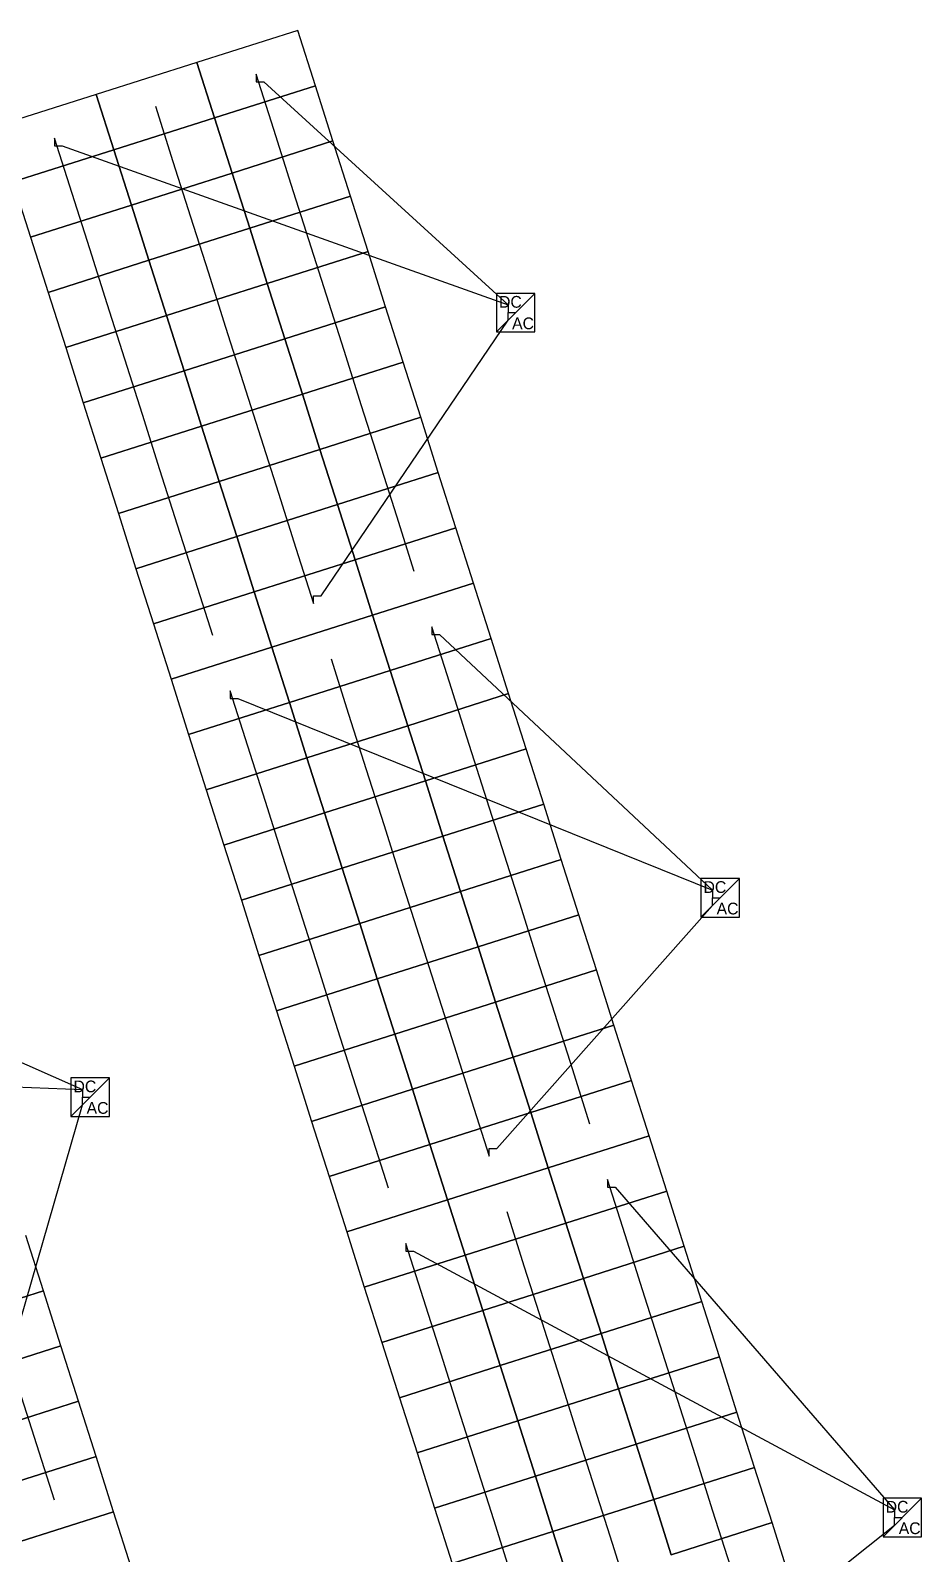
# Model space of a CAD drawing. Header units: feet. Extents: x -377 to 137, y -216 to 143.
# Drawn here: x -271.1 to -214, y -128.2 to -30.6 of the extents above; entities that cross this region are included whole.
import ezdxf

# ---------------------------------------------------------------- set-up
doc = ezdxf.new("R2010")
doc.units = ezdxf.units.FT
for name, color, linetype in [('Connections', 7, 'CONTINUOUS'), ('Inverters', 7, 'CONTINUOUS'), ('Modules', 7, 'CONTINUOUS'), ('Strings', 7, 'CONTINUOUS')]:
    doc.layers.add(name, color=color, linetype=linetype)

msp = doc.modelspace()

# ---------------------------------------------------------------- linework, layer by layer
at = {"layer": 'Connections', "color": 91}
for p, q in [((-256.624, -33.386), (-256.624, -33.878)), ((-256.624, -33.878), (-256.131, -33.878)), ((-256.131, -33.878), (-240.482, -48.181)), ((-269.544, -37.492), (-269.544, -37.984)), ((-269.544, -37.984), (-269.052, -37.984)), ((-269.052, -37.984), (-240.482, -48.181)), ((-240.482, -48.181), (-240.482, -48.673)), ((-240.482, -48.181), (-240.482, -48.673)), ((-240.482, -48.673), (-239.99, -48.673)), ((-240.482, -49.165), (-240.482, -48.673)), ((-240.482, -48.673), (-239.99, -48.673)), ((-240.482, -48.673), (-239.99, -48.673)), ((-252.458, -66.83), (-240.482, -49.165)), ((-252.95, -67.322), (-252.95, -66.83)), ((-252.95, -66.83), (-252.458, -66.83)), ((-245.364, -68.811), (-245.364, -69.304)), ((-245.364, -69.304), (-244.872, -69.304)), ((-244.872, -69.304), (-227.376, -85.693)), ((-258.285, -72.918), (-258.285, -73.41)), ((-258.285, -73.41), (-257.793, -73.41)), ((-257.793, -73.41), (-227.376, -85.693)), ((-227.376, -85.693), (-227.376, -86.185)), ((-227.376, -85.693), (-227.376, -86.185)), ((-241.199, -102.256), (-227.376, -86.677)), ((-227.376, -86.185), (-226.884, -86.185)), ((-227.376, -86.677), (-227.376, -86.185)), ((-227.376, -86.185), (-226.884, -86.185)), ((-227.376, -86.185), (-226.884, -86.185)), ((-279.196, -93.405), (-267.757, -98.472)), ((-292.116, -97.511), (-267.757, -98.472)), ((-267.757, -98.472), (-267.757, -98.964)), ((-267.757, -98.472), (-267.757, -98.964)), ((-275.523, -126.357), (-267.757, -99.456)), ((-267.757, -98.964), (-267.265, -98.964)), ((-267.757, -99.456), (-267.757, -98.964)), ((-267.757, -98.964), (-267.265, -98.964)), ((-267.757, -98.964), (-267.265, -98.964)), ((-241.691, -102.748), (-241.691, -102.256)), ((-241.691, -102.256), (-241.199, -102.256)), ((-234.105, -104.237), (-234.105, -104.729)), ((-234.105, -104.729), (-233.613, -104.729)), ((-233.613, -104.729), (-215.7, -125.414)), ((-247.025, -108.344), (-247.025, -108.836)), ((-247.025, -108.836), (-246.533, -108.836)), ((-246.533, -108.836), (-215.7, -125.414)), ((-215.7, -125.414), (-215.7, -125.906)), ((-215.7, -125.414), (-215.7, -125.906)), ((-215.7, -125.906), (-215.208, -125.906)), ((-215.7, -126.399), (-215.7, -125.906)), ((-215.7, -125.906), (-215.208, -125.906)), ((-215.7, -125.906), (-215.208, -125.906)), ((-229.94, -137.681), (-215.7, -126.399))]:
    msp.add_line(p, q, dxfattribs=at)
at = {"layer": 'Inverters'}
for p, q in [((-238.76, -47.443), (-241.221, -47.443)), ((-241.221, -47.443), (-241.221, -49.903)), ((-241.221, -49.903), (-238.76, -47.443)), ((-238.76, -49.903), (-238.76, -47.443)), ((-241.221, -49.903), (-238.76, -49.903)), ((-225.654, -84.955), (-228.114, -84.955)), ((-228.114, -84.955), (-228.114, -87.415)), ((-228.114, -87.415), (-225.654, -84.955)), ((-225.654, -87.415), (-225.654, -84.955)), ((-228.114, -87.415), (-225.654, -87.415)), ((-266.034, -97.734), (-268.495, -97.734)), ((-268.495, -97.734), (-268.495, -100.194)), ((-268.495, -100.194), (-266.034, -97.734)), ((-266.034, -100.194), (-266.034, -97.734)), ((-268.495, -100.194), (-266.034, -100.194)), ((-213.977, -124.676), (-216.438, -124.676)), ((-216.438, -124.676), (-216.438, -127.137)), ((-216.438, -127.137), (-213.977, -124.676)), ((-213.977, -127.137), (-213.977, -124.676)), ((-216.438, -127.137), (-213.977, -127.137))]:
    msp.add_line(p, q, dxfattribs=at)
at = {"layer": 'Modules', "color": 254}
for p, q in [((-253.956, -30.588), (-260.417, -32.641)), ((-252.83, -34.13), (-253.956, -30.588)), ((-260.417, -32.641), (-266.877, -34.694)), ((-260.417, -32.641), (-259.291, -36.184)), ((-259.291, -36.184), (-260.417, -32.641)), ((-259.291, -36.184), (-252.83, -34.13)), ((-252.83, -34.13), (-259.291, -36.184)), ((-251.705, -37.673), (-252.83, -34.13)), ((-266.877, -34.694), (-273.337, -36.747)), ((-266.877, -34.694), (-265.751, -38.237)), ((-265.751, -38.237), (-266.877, -34.694)), ((-265.751, -38.237), (-259.291, -36.184)), ((-259.291, -36.184), (-265.751, -38.237)), ((-259.291, -36.184), (-258.165, -39.726)), ((-258.165, -39.726), (-259.291, -36.184)), ((-258.165, -39.726), (-251.705, -37.673)), ((-251.705, -37.673), (-258.165, -39.726)), ((-250.579, -41.216), (-251.705, -37.673)), ((-272.211, -40.29), (-265.751, -38.237)), ((-265.751, -38.237), (-272.211, -40.29)), ((-265.751, -38.237), (-264.625, -41.779)), ((-264.625, -41.779), (-265.751, -38.237)), ((-264.625, -41.779), (-258.165, -39.726)), ((-258.165, -39.726), (-264.625, -41.779)), ((-258.165, -39.726), (-257.039, -43.269)), ((-257.039, -43.269), (-258.165, -39.726)), ((-272.211, -40.29), (-271.085, -43.833)), ((-271.085, -43.833), (-264.625, -41.779)), ((-264.625, -41.779), (-271.085, -43.833)), ((-264.625, -41.779), (-263.499, -45.322)), ((-263.499, -45.322), (-264.625, -41.779)), ((-257.039, -43.269), (-250.579, -41.216)), ((-250.579, -41.216), (-257.039, -43.269)), ((-249.453, -44.758), (-250.579, -41.216)), ((-271.085, -43.833), (-269.959, -47.375)), ((-263.499, -45.322), (-257.039, -43.269)), ((-257.039, -43.269), (-263.499, -45.322)), ((-257.039, -43.269), (-255.913, -46.811)), ((-255.913, -46.811), (-257.039, -43.269)), ((-255.913, -46.811), (-249.453, -44.758)), ((-249.453, -44.758), (-255.913, -46.811)), ((-248.327, -48.301), (-249.453, -44.758)), ((-269.959, -47.375), (-263.499, -45.322)), ((-263.499, -45.322), (-269.959, -47.375)), ((-263.499, -45.322), (-262.373, -48.865)), ((-262.373, -48.865), (-263.499, -45.322)), ((-262.373, -48.865), (-255.913, -46.811)), ((-255.913, -46.811), (-262.373, -48.865)), ((-255.913, -46.811), (-254.787, -50.354)), ((-254.787, -50.354), (-255.913, -46.811)), ((-269.959, -47.375), (-268.833, -50.918)), ((-254.787, -50.354), (-248.327, -48.301)), ((-248.327, -48.301), (-254.787, -50.354)), ((-247.201, -51.843), (-248.327, -48.301)), ((-268.833, -50.918), (-262.373, -48.865)), ((-262.373, -48.865), (-268.833, -50.918)), ((-262.373, -48.865), (-261.247, -52.407)), ((-261.247, -52.407), (-262.373, -48.865)), ((-261.247, -52.407), (-254.787, -50.354)), ((-254.787, -50.354), (-261.247, -52.407)), ((-254.787, -50.354), (-253.661, -53.896)), ((-253.661, -53.896), (-254.787, -50.354)), ((-268.833, -50.918), (-267.707, -54.46)), ((-267.707, -54.46), (-261.247, -52.407)), ((-261.247, -52.407), (-267.707, -54.46)), ((-261.247, -52.407), (-260.121, -55.95)), ((-260.121, -55.95), (-261.247, -52.407)), ((-253.661, -53.896), (-247.201, -51.843)), ((-247.201, -51.843), (-253.661, -53.896)), ((-246.075, -55.386), (-247.201, -51.843)), ((-267.707, -54.46), (-266.581, -58.003)), ((-260.121, -55.95), (-253.661, -53.896)), ((-253.661, -53.896), (-260.121, -55.95)), ((-253.661, -53.896), (-252.535, -57.439)), ((-252.535, -57.439), (-253.661, -53.896)), ((-252.535, -57.439), (-246.075, -55.386)), ((-246.075, -55.386), (-252.535, -57.439)), ((-244.949, -58.928), (-246.075, -55.386)), ((-266.581, -58.003), (-260.121, -55.95)), ((-260.121, -55.95), (-266.581, -58.003)), ((-260.121, -55.95), (-258.995, -59.492)), ((-258.995, -59.492), (-260.121, -55.95)), ((-258.995, -59.492), (-252.535, -57.439)), ((-252.535, -57.439), (-258.995, -59.492)), ((-252.535, -57.439), (-251.409, -60.982)), ((-251.409, -60.982), (-252.535, -57.439)), ((-266.581, -58.003), (-265.456, -61.545)), ((-265.456, -61.545), (-258.995, -59.492)), ((-258.995, -59.492), (-265.456, -61.545)), ((-258.995, -59.492), (-257.869, -63.035)), ((-257.869, -63.035), (-258.995, -59.492)), ((-251.409, -60.982), (-244.949, -58.928)), ((-244.949, -58.928), (-251.409, -60.982)), ((-243.823, -62.471), (-244.949, -58.928)), ((-257.869, -63.035), (-251.409, -60.982)), ((-251.409, -60.982), (-257.869, -63.035)), ((-251.409, -60.982), (-250.283, -64.524)), ((-250.283, -64.524), (-251.409, -60.982)), ((-265.456, -61.545), (-264.33, -65.088)), ((-250.283, -64.524), (-243.823, -62.471)), ((-243.823, -62.471), (-250.283, -64.524)), ((-242.697, -66.014), (-243.823, -62.471)), ((-264.33, -65.088), (-257.869, -63.035)), ((-257.869, -63.035), (-264.33, -65.088)), ((-257.869, -63.035), (-256.743, -66.577)), ((-256.743, -66.577), (-257.869, -63.035)), ((-264.33, -65.088), (-263.204, -68.631)), ((-256.743, -66.577), (-250.283, -64.524)), ((-250.283, -64.524), (-256.743, -66.577)), ((-250.283, -64.524), (-249.157, -68.067)), ((-249.157, -68.067), (-250.283, -64.524)), ((-249.157, -68.067), (-242.697, -66.014)), ((-242.697, -66.014), (-249.157, -68.067)), ((-241.571, -69.556), (-242.697, -66.014)), ((-263.204, -68.631), (-256.743, -66.577)), ((-256.743, -66.577), (-263.204, -68.631)), ((-256.743, -66.577), (-255.618, -70.12)), ((-255.618, -70.12), (-256.743, -66.577)), ((-255.618, -70.12), (-249.157, -68.067)), ((-249.157, -68.067), (-255.618, -70.12)), ((-249.157, -68.067), (-248.031, -71.609)), ((-248.031, -71.609), (-249.157, -68.067)), ((-263.204, -68.631), (-262.078, -72.173)), ((-262.078, -72.173), (-255.618, -70.12)), ((-255.618, -70.12), (-262.078, -72.173)), ((-255.618, -70.12), (-254.492, -73.663)), ((-254.492, -73.663), (-255.618, -70.12)), ((-248.031, -71.609), (-241.571, -69.556)), ((-241.571, -69.556), (-248.031, -71.609)), ((-240.445, -73.099), (-241.571, -69.556)), ((-262.078, -72.173), (-260.952, -75.716)), ((-254.492, -73.663), (-248.031, -71.609)), ((-248.031, -71.609), (-254.492, -73.663)), ((-248.031, -71.609), (-246.906, -75.152)), ((-246.906, -75.152), (-248.031, -71.609)), ((-246.906, -75.152), (-240.445, -73.099)), ((-240.445, -73.099), (-246.906, -75.152)), ((-239.319, -76.641), (-240.445, -73.099)), ((-260.952, -75.716), (-254.492, -73.663)), ((-254.492, -73.663), (-260.952, -75.716)), ((-254.492, -73.663), (-253.366, -77.205)), ((-253.366, -77.205), (-254.492, -73.663)), ((-253.366, -77.205), (-246.906, -75.152)), ((-246.906, -75.152), (-253.366, -77.205)), ((-246.906, -75.152), (-245.78, -78.694)), ((-245.78, -78.694), (-246.906, -75.152)), ((-260.952, -75.716), (-259.826, -79.258)), ((-245.78, -78.694), (-239.319, -76.641)), ((-239.319, -76.641), (-245.78, -78.694)), ((-238.193, -80.184), (-239.319, -76.641)), ((-259.826, -79.258), (-253.366, -77.205)), ((-253.366, -77.205), (-259.826, -79.258)), ((-253.366, -77.205), (-252.24, -80.748)), ((-252.24, -80.748), (-253.366, -77.205)), ((-252.24, -80.748), (-245.78, -78.694)), ((-245.78, -78.694), (-252.24, -80.748)), ((-245.78, -78.694), (-244.654, -82.237)), ((-244.654, -82.237), (-245.78, -78.694)), ((-259.826, -79.258), (-258.7, -82.801)), ((-258.7, -82.801), (-252.24, -80.748)), ((-252.24, -80.748), (-258.7, -82.801)), ((-252.24, -80.748), (-251.114, -84.29)), ((-251.114, -84.29), (-252.24, -80.748)), ((-244.654, -82.237), (-238.193, -80.184)), ((-238.193, -80.184), (-244.654, -82.237)), ((-237.068, -83.726), (-238.193, -80.184)), ((-258.7, -82.801), (-257.574, -86.343)), ((-251.114, -84.29), (-244.654, -82.237)), ((-244.654, -82.237), (-251.114, -84.29)), ((-244.654, -82.237), (-243.528, -85.78)), ((-243.528, -85.78), (-244.654, -82.237)), ((-243.528, -85.78), (-237.068, -83.726)), ((-237.068, -83.726), (-243.528, -85.78)), ((-235.942, -87.269), (-237.068, -83.726)), ((-257.574, -86.343), (-251.114, -84.29)), ((-251.114, -84.29), (-257.574, -86.343)), ((-251.114, -84.29), (-249.988, -87.833)), ((-249.988, -87.833), (-251.114, -84.29)), ((-249.988, -87.833), (-243.528, -85.78)), ((-243.528, -85.78), (-249.988, -87.833)), ((-243.528, -85.78), (-242.402, -89.322)), ((-242.402, -89.322), (-243.528, -85.78)), ((-257.574, -86.343), (-256.448, -89.886)), ((-256.448, -89.886), (-249.988, -87.833)), ((-249.988, -87.833), (-256.448, -89.886)), ((-249.988, -87.833), (-248.862, -91.375)), ((-248.862, -91.375), (-249.988, -87.833)), ((-242.402, -89.322), (-235.942, -87.269)), ((-235.942, -87.269), (-242.402, -89.322)), ((-234.816, -90.812), (-235.942, -87.269)), ((-248.862, -91.375), (-242.402, -89.322)), ((-242.402, -89.322), (-248.862, -91.375)), ((-242.402, -89.322), (-241.276, -92.865)), ((-241.276, -92.865), (-242.402, -89.322)), ((-256.448, -89.886), (-255.322, -93.429)), ((-255.322, -93.429), (-248.862, -91.375)), ((-248.862, -91.375), (-255.322, -93.429)), ((-248.862, -91.375), (-247.736, -94.918)), ((-247.736, -94.918), (-248.862, -91.375)), ((-241.276, -92.865), (-234.816, -90.812)), ((-234.816, -90.812), (-241.276, -92.865)), ((-233.69, -94.354), (-234.816, -90.812)), ((-255.322, -93.429), (-254.196, -96.971)), ((-247.736, -94.918), (-241.276, -92.865)), ((-241.276, -92.865), (-247.736, -94.918)), ((-241.276, -92.865), (-240.15, -96.407)), ((-240.15, -96.407), (-241.276, -92.865)), ((-240.15, -96.407), (-233.69, -94.354)), ((-233.69, -94.354), (-240.15, -96.407)), ((-232.564, -97.897), (-233.69, -94.354)), ((-254.196, -96.971), (-247.736, -94.918)), ((-247.736, -94.918), (-254.196, -96.971)), ((-247.736, -94.918), (-246.61, -98.461)), ((-246.61, -98.461), (-247.736, -94.918)), ((-246.61, -98.461), (-240.15, -96.407)), ((-240.15, -96.407), (-246.61, -98.461)), ((-240.15, -96.407), (-239.024, -99.95)), ((-239.024, -99.95), (-240.15, -96.407)), ((-254.196, -96.971), (-253.07, -100.514)), ((-253.07, -100.514), (-246.61, -98.461)), ((-246.61, -98.461), (-253.07, -100.514)), ((-246.61, -98.461), (-245.484, -102.003)), ((-245.484, -102.003), (-246.61, -98.461)), ((-239.024, -99.95), (-232.564, -97.897)), ((-232.564, -97.897), (-239.024, -99.95)), ((-231.438, -101.439), (-232.564, -97.897)), ((-253.07, -100.514), (-251.944, -104.056)), ((-245.484, -102.003), (-239.024, -99.95)), ((-239.024, -99.95), (-245.484, -102.003)), ((-239.024, -99.95), (-237.898, -103.492)), ((-237.898, -103.492), (-239.024, -99.95)), ((-237.898, -103.492), (-231.438, -101.439)), ((-231.438, -101.439), (-237.898, -103.492)), ((-230.312, -104.982), (-231.438, -101.439)), ((-251.944, -104.056), (-245.484, -102.003)), ((-245.484, -102.003), (-251.944, -104.056)), ((-245.484, -102.003), (-244.358, -105.546)), ((-244.358, -105.546), (-245.484, -102.003)), ((-251.944, -104.056), (-250.819, -107.599)), ((-244.358, -105.546), (-237.898, -103.492)), ((-237.898, -103.492), (-244.358, -105.546)), ((-237.898, -103.492), (-236.772, -107.035)), ((-236.772, -107.035), (-237.898, -103.492)), ((-236.772, -107.035), (-230.312, -104.982)), ((-230.312, -104.982), (-236.772, -107.035)), ((-229.186, -108.524), (-230.312, -104.982)), ((-250.819, -107.599), (-244.358, -105.546)), ((-244.358, -105.546), (-250.819, -107.599)), ((-244.358, -105.546), (-243.232, -109.088)), ((-243.232, -109.088), (-244.358, -105.546)), ((-243.232, -109.088), (-236.772, -107.035)), ((-236.772, -107.035), (-243.232, -109.088)), ((-236.772, -107.035), (-235.646, -110.578)), ((-235.646, -110.578), (-236.772, -107.035)), ((-270.265, -111.37), (-271.391, -107.827)), ((-250.819, -107.599), (-249.693, -111.141)), ((-249.693, -111.141), (-243.232, -109.088)), ((-243.232, -109.088), (-249.693, -111.141)), ((-243.232, -109.088), (-242.106, -112.631)), ((-242.106, -112.631), (-243.232, -109.088)), ((-235.646, -110.578), (-229.186, -108.524)), ((-229.186, -108.524), (-235.646, -110.578)), ((-228.06, -112.067), (-229.186, -108.524)), ((-249.693, -111.141), (-248.567, -114.684)), ((-242.106, -112.631), (-235.646, -110.578)), ((-235.646, -110.578), (-242.106, -112.631)), ((-235.646, -110.578), (-234.52, -114.12)), ((-234.52, -114.12), (-235.646, -110.578)), ((-276.725, -113.423), (-270.265, -111.37)), ((-270.265, -111.37), (-276.725, -113.423)), ((-269.139, -114.912), (-270.265, -111.37)), ((-234.52, -114.12), (-228.06, -112.067)), ((-228.06, -112.067), (-234.52, -114.12)), ((-226.934, -115.61), (-228.06, -112.067)), ((-248.567, -114.684), (-242.106, -112.631)), ((-242.106, -112.631), (-248.567, -114.684)), ((-242.106, -112.631), (-240.981, -116.173)), ((-240.981, -116.173), (-242.106, -112.631)), ((-240.981, -116.173), (-234.52, -114.12)), ((-234.52, -114.12), (-240.981, -116.173)), ((-234.52, -114.12), (-233.394, -117.663)), ((-233.394, -117.663), (-234.52, -114.12)), ((-275.599, -116.966), (-269.139, -114.912)), ((-269.139, -114.912), (-275.599, -116.966)), ((-268.013, -118.455), (-269.139, -114.912)), ((-248.567, -114.684), (-247.441, -118.227)), ((-247.441, -118.227), (-240.981, -116.173)), ((-240.981, -116.173), (-247.441, -118.227)), ((-240.981, -116.173), (-239.855, -119.716)), ((-239.855, -119.716), (-240.981, -116.173)), ((-233.394, -117.663), (-226.934, -115.61)), ((-226.934, -115.61), (-233.394, -117.663)), ((-225.808, -119.152), (-226.934, -115.61)), ((-239.855, -119.716), (-233.394, -117.663)), ((-233.394, -117.663), (-239.855, -119.716)), ((-233.394, -117.663), (-232.269, -121.205)), ((-232.269, -121.205), (-233.394, -117.663)), ((-274.473, -120.508), (-268.013, -118.455)), ((-268.013, -118.455), (-274.473, -120.508)), ((-266.887, -121.998), (-268.013, -118.455)), ((-247.441, -118.227), (-246.315, -121.769)), ((-246.315, -121.769), (-239.855, -119.716)), ((-239.855, -119.716), (-246.315, -121.769)), ((-239.855, -119.716), (-238.729, -123.259)), ((-238.729, -123.259), (-239.855, -119.716)), ((-232.269, -121.205), (-225.808, -119.152)), ((-225.808, -119.152), (-232.269, -121.205)), ((-224.682, -122.695), (-225.808, -119.152)), ((-273.348, -124.051), (-266.887, -121.998)), ((-266.887, -121.998), (-273.348, -124.051)), ((-265.761, -125.54), (-266.887, -121.998)), ((-246.315, -121.769), (-245.189, -125.312)), ((-238.729, -123.259), (-232.269, -121.205)), ((-232.269, -121.205), (-238.729, -123.259)), ((-232.269, -121.205), (-231.143, -124.748)), ((-231.143, -124.748), (-232.269, -121.205)), ((-231.143, -124.748), (-224.682, -122.695)), ((-224.682, -122.695), (-231.143, -124.748)), ((-223.556, -126.237), (-224.682, -122.695)), ((-245.189, -125.312), (-238.729, -123.259)), ((-238.729, -123.259), (-245.189, -125.312)), ((-238.729, -123.259), (-237.603, -126.801)), ((-237.603, -126.801), (-238.729, -123.259)), ((-237.603, -126.801), (-231.143, -124.748)), ((-231.143, -124.748), (-237.603, -126.801)), ((-231.143, -124.748), (-230.017, -128.29)), ((-230.017, -128.29), (-231.143, -124.748)), ((-272.222, -127.593), (-265.761, -125.54)), ((-265.761, -125.54), (-272.222, -127.593)), ((-264.636, -129.083), (-265.761, -125.54)), ((-245.189, -125.312), (-244.063, -128.854)), ((-244.063, -128.854), (-237.603, -126.801)), ((-237.603, -126.801), (-244.063, -128.854)), ((-237.603, -126.801), (-236.477, -130.344)), ((-236.477, -130.344), (-237.603, -126.801)), ((-230.017, -128.29), (-223.556, -126.237)), ((-223.556, -126.237), (-230.017, -128.29)), ((-222.431, -129.78), (-223.556, -126.237))]:
    msp.add_line(p, q, dxfattribs=at)
at = {"layer": 'Strings', "color": 11}
for p, q in [((-255.498, -36.928), (-256.624, -33.386)), ((-263.084, -35.439), (-261.958, -38.982)), ((-254.372, -40.471), (-255.498, -36.928)), ((-268.418, -41.035), (-269.544, -37.492)), ((-261.958, -38.982), (-260.832, -42.524)), ((-253.246, -44.013), (-254.372, -40.471)), ((-267.292, -44.577), (-268.418, -41.035)), ((-260.832, -42.524), (-259.706, -46.067)), ((-266.166, -48.12), (-267.292, -44.577)), ((-252.12, -47.556), (-253.246, -44.013)), ((-259.706, -46.067), (-258.58, -49.609)), ((-250.994, -51.099), (-252.12, -47.556)), ((-265.04, -51.662), (-266.166, -48.12)), ((-258.58, -49.609), (-257.454, -53.152)), ((-263.914, -55.205), (-265.04, -51.662)), ((-249.868, -54.641), (-250.994, -51.099)), ((-257.454, -53.152), (-256.328, -56.694)), ((-248.742, -58.184), (-249.868, -54.641)), ((-262.788, -58.748), (-263.914, -55.205)), ((-256.328, -56.694), (-255.202, -60.237)), ((-247.616, -61.726), (-248.742, -58.184)), ((-261.662, -62.29), (-262.788, -58.748)), ((-255.202, -60.237), (-254.076, -63.78)), ((-260.537, -65.833), (-261.662, -62.29)), ((-246.49, -65.269), (-247.616, -61.726)), ((-254.076, -63.78), (-252.95, -67.322)), ((-259.411, -69.375), (-260.537, -65.833)), ((-244.238, -72.354), (-245.364, -68.811)), ((-251.824, -70.865), (-250.699, -74.407)), ((-257.159, -76.46), (-258.285, -72.918)), ((-243.112, -75.897), (-244.238, -72.354)), ((-250.699, -74.407), (-249.573, -77.95)), ((-241.987, -79.439), (-243.112, -75.897)), ((-256.033, -80.003), (-257.159, -76.46)), ((-249.573, -77.95), (-248.447, -81.492)), ((-254.907, -83.546), (-256.033, -80.003)), ((-240.861, -82.982), (-241.987, -79.439)), ((-248.447, -81.492), (-247.321, -85.035)), ((-239.735, -86.524), (-240.861, -82.982)), ((-253.781, -87.088), (-254.907, -83.546)), ((-247.321, -85.035), (-246.195, -88.577)), ((-238.609, -90.067), (-239.735, -86.524)), ((-252.655, -90.631), (-253.781, -87.088)), ((-246.195, -88.577), (-245.069, -92.12)), ((-251.529, -94.173), (-252.655, -90.631)), ((-237.483, -93.609), (-238.609, -90.067)), ((-245.069, -92.12), (-243.943, -95.663)), ((-236.357, -97.152), (-237.483, -93.609)), ((-250.403, -97.716), (-251.529, -94.173)), ((-243.943, -95.663), (-242.817, -99.205)), ((-235.231, -100.695), (-236.357, -97.152)), ((-249.277, -101.258), (-250.403, -97.716)), ((-242.817, -99.205), (-241.691, -102.748)), ((-248.151, -104.801), (-249.277, -101.258)), ((-232.979, -107.78), (-234.105, -104.237)), ((-240.565, -106.29), (-239.439, -109.833)), ((-245.9, -111.886), (-247.025, -108.344)), ((-231.853, -111.322), (-232.979, -107.78)), ((-239.439, -109.833), (-238.313, -113.375)), ((-244.774, -115.429), (-245.9, -111.886)), ((-230.727, -114.865), (-231.853, -111.322)), ((-238.313, -113.375), (-237.187, -116.918)), ((-229.601, -118.407), (-230.727, -114.865)), ((-243.648, -118.971), (-244.774, -115.429)), ((-237.187, -116.918), (-236.062, -120.461)), ((-270.68, -121.253), (-271.806, -117.71)), ((-242.522, -122.514), (-243.648, -118.971)), ((-228.475, -121.95), (-229.601, -118.407)), ((-236.062, -120.461), (-234.936, -124.003)), ((-269.555, -124.796), (-270.68, -121.253)), ((-227.35, -125.493), (-228.475, -121.95)), ((-241.396, -126.056), (-242.522, -122.514)), ((-234.936, -124.003), (-233.81, -127.546)), ((-226.224, -129.035), (-227.35, -125.493)), ((-240.27, -129.599), (-241.396, -126.056)), ((-233.81, -127.546), (-232.684, -131.088))]:
    msp.add_line(p, q, dxfattribs=at)

# ---------------------------------------------------------------- texts
at = {"layer": 'Inverters'}
for s, p in [('DC', (-241.057, -48.361)), ('AC', (-240.22, -49.739)), ('DC', (-227.95, -85.873)), ('AC', (-227.114, -87.251)), ('DC', (-268.331, -98.652)), ('AC', (-267.494, -100.03)), ('DC', (-216.274, -125.595)), ('AC', (-215.437, -126.973))]:
    msp.add_text(s, height=0.7546, dxfattribs=at).set_placement(p)

doc.saveas('drawing.dxf')
